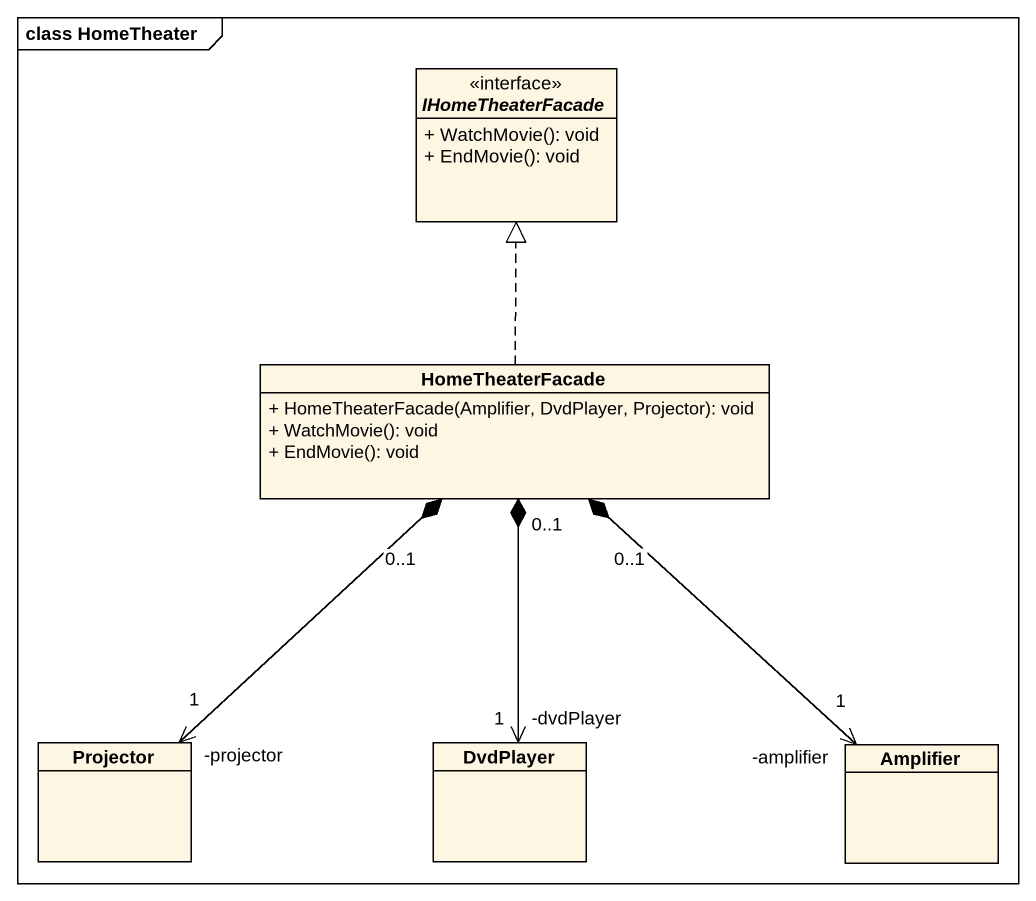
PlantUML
@startuml
mainframe class HomeTheater
hide circle
hide empty members
skinparam classAttributeIconSize 0
interface IHomeTheaterFacade <<interface>> {
  + WatchMovie(): void
  + EndMovie(): void
}
class HomeTheaterFacade {
  + HomeTheaterFacade(Amplifier, DvdPlayer, Projector): void
  + WatchMovie(): void
  + EndMovie(): void
}
class Projector
class DvdPlayer
class Amplifier
HomeTheaterFacade .up.|> IHomeTheaterFacade
Projector "-projector\n1" <-up-* "0..1" HomeTheaterFacade
DvdPlayer "-dvdPlayer\n1" <-up-* "0..1" HomeTheaterFacade
Amplifier "-amplifier\n1" <-up-* "0..1" HomeTheaterFacade
@enduml
